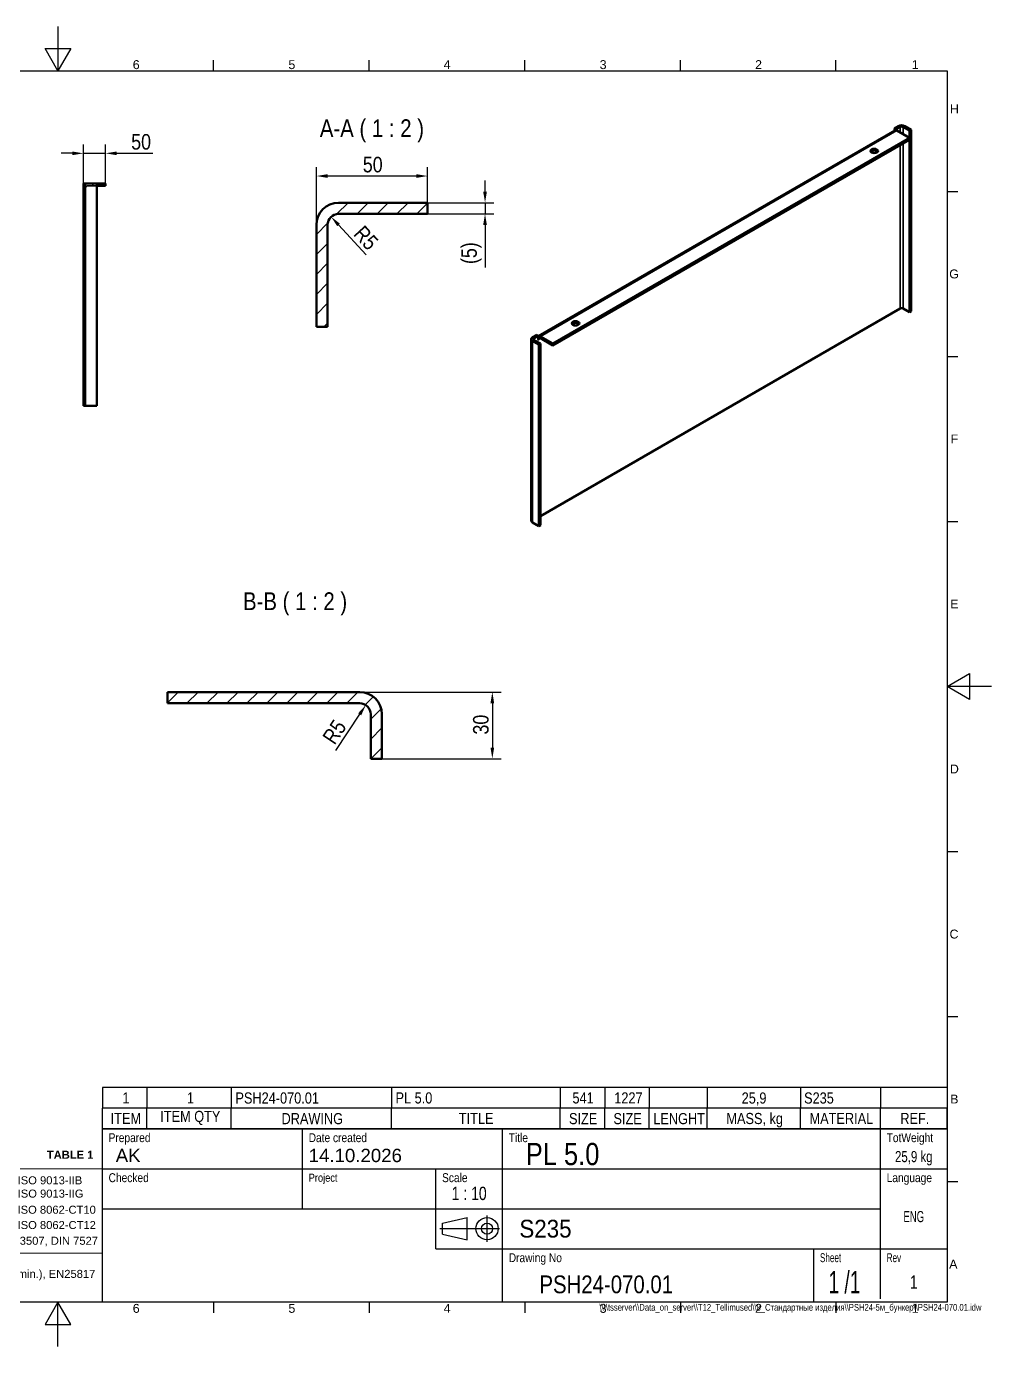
# Model space of a CAD drawing. Header units: millimetres. Extents: x 0 to 4200, y 0 to 2970.
# Drawn here: x 2029 to 4200, y 0 to 2970 of the extents above; entities that cross this region are included whole.
import ezdxf
from ezdxf.enums import TextEntityAlignment as Align

# ---------------------------------------------------------------- set-up
doc = ezdxf.new("R2010")
doc.units = ezdxf.units.MM
doc.header["$LTSCALE"] = 10
doc.linetypes.add('DASHED', pattern=[0.2068, 0.1655, -0.0413])
doc.layers.get('0').update_dxf_attribs({"lineweight": 25})
for name, color, linetype, lineweight in [('Center Mark (ISO)', 7, 'Continuous', 25), ('Dimension (ISO)', 7, 'Continuous', 25), ('EV_Symbol (ISO)', 7, 'Continuous', 18), ('Hatch (ISO)', 7, 'Continuous', 18), ('Hidden (ISO)', 7, 'DASHED', 35), ('Symbol (ISO)', 7, 'Continuous', 25), ('Visible (ISO)', 7, 'Continuous', 50), ('Visible Narrow (ISO)', 7, 'Continuous', 35)]:
    doc.layers.add(name, color=color, linetype=linetype, lineweight=lineweight)
doc.styles.add('CUSTOM', font='arial.ttf')
doc.styles.add('Label Text (ISO)', font='ARIALN.TTF')
doc.styles.add('Normal Text 2mm', font='arial.ttf')
doc.styles.add('Note Text (ISO)', font='ARIALN.TTF')
doc.styles.get("Standard").update_dxf_attribs({"font": 'arial.ttf'})
doc.styles.add('Text Style136', font='arial.ttf', dxfattribs={"width": 0.75})
doc.styles.add('Text Style175', font='ARIALN.TTF')
doc.styles.add('Text Style184', font='ARIALN.TTF')
doc.styles.add('Text Style185', font='ARIALN.TTF')
doc.styles.add('Text Style186', font='ARIALN.TTF')
doc.styles.add('Text Style188', font='ARIALN.TTF', dxfattribs={"width": 0.75})
doc.styles.add('Text Style190', font='ARIALN.TTF')
doc.styles.add('Text Style193', font='ARIALN.TTF', dxfattribs={"width": 0.75})
doc.styles.add('Text Style194', font='ARIALN.TTF', dxfattribs={"width": 0.79744})
doc.styles.add('Text Style201', font='ARIALN.TTF', dxfattribs={"width": 0.9})
doc.styles.add('ToleranssiTaulukko_1', font='arial.ttf')
doc.dimstyles.new('Default - Method 1b (ISO)', dxfattribs={"dimscale": 10, "dimtxt": 3.5, "dimasz": 2.5, "dimexe": 2, "dimexo": 0, "dimgap": 0.762, "dimtad": 1, "dimdec": 0, "dimtxsty": 'Note Text (ISO)', "dimcen": 0.09, "dimdle": 10, "dimclrd": 256, "dimclre": 256, "dimclrt": 7, "dimazin": 2, "dimtfac": 1, "dimtdec": 3, "dimtmove": 0, "dimatfit": 3, "dimfxl": 0, "dimtolj": 1, "dimlwd": -1, "dimlwe": -1, "dimarcsym": 0})
pattern_1 = [(45, (0, 0), (-22.45064, 22.45064), [])]

# ---------------------------------------------------------------- blocks, each defined once
blk = doc.blocks.new('Borders Default Border')
at = {"layer": 'Center Mark (ISO)'}
for p, q in [((245, 287), (245, 289.4)), ((280, 287), (280, 289.4)), ((315, 287), (315, 289.4)), ((350, 287), (350, 289.4)), ((385, 287), (385, 289.4)), ((410, 259.87), (412.4, 259.87)), ((410, 222.75), (412.4, 222.75)), ((410, 185.62), (412.4, 185.62)), ((410, 111.37), (412.4, 111.37)), ((410, 74.25), (412.4, 74.25)), ((410, 37.13), (412.4, 37.13)), ((245, 10), (245, 7.6)), ((280, 10), (280, 7.6)), ((315, 10), (315, 7.6)), ((350, 10), (350, 7.6)), ((385, 10), (385, 7.6))]:
    blk.add_line(p, q, dxfattribs=at)
at = {"layer": 'Center Mark (ISO)', "flags": 128}
for points in [[(210, 297), (210, 287), (207.11, 292), (212.89, 292), (210, 287)], [(10, 10), (10, 287), (410, 287), (410, 10), (10, 10)], [(420, 148.5), (410, 148.5), (415, 151.39), (415, 145.61), (410, 148.5)], [(210, 0), (210, 10), (207.11, 5), (212.89, 5), (210, 10)]]:
    blk.add_lwpolyline(points, dxfattribs=at)
at = {"layer": 'Center Mark (ISO)', "color": 7, "char_height": 2, "attachment_point": 7, "style": 'Normal Text 2mm'}
for s, insert in [('6', (226.83, 287.37)), ('5', (261.84, 287.37)), ('4', (296.76, 287.4)), ('3', (331.85, 287.37)), ('2', (366.81, 287.4)), ('1', (402.04, 287.4)), ('H', (410.63, 277.44)), ('G', (410.47, 240.28)), ('F', (410.79, 203.19)), ('E', (410.7, 166.06)), ('D', (410.62, 128.94)), ('C', (410.54, 91.78)), ('B', (410.68, 54.69)), ('A', (410.46, 17.56)), ('6', (226.83, 7.57)), ('5', (261.84, 7.57)), ('4', (296.76, 7.6)), ('3', (331.85, 7.57)), ('2', (366.81, 7.6)), ('1', (402.04, 7.6))]:
    blk.add_mtext(s, dxfattribs=dict(at, insert=insert))
blk = doc.blocks.new('Title Blocks Title_block')
for p, q in [((210.39, 84.56), (400.39, 84.56)), ((210.39, 45.56), (210.39, 84.56)), ((255.39, 66.56), (255.39, 84.56)), ((300.39, 57.56), (300.39, 84.56)), ((385.39, 57.56), (385.39, 84.56)), ((210.39, 75.56), (400.39, 75.56)), ((285.39, 57.56), (285.39, 75.56)), ((210.54, 66.56), (385.39, 66.56)), ((286.92, 63.35), (292.42, 64.6)), ((286.92, 63.35), (292.42, 64.6)), ((286.92, 60.85), (286.92, 63.35)), ((286.92, 60.85), (286.92, 63.35)), ((292.42, 59.6), (292.42, 64.6)), ((292.42, 59.6), (292.42, 64.6)), ((296.92, 59.13), (296.92, 65.03)), ((296.92, 59.13), (296.92, 65.03)), ((286.32, 62.1), (299.73, 62.1)), ((286.32, 62.1), (299.73, 62.1)), ((286.92, 60.85), (292.42, 59.6)), ((286.92, 60.85), (292.42, 59.6)), ((210.39, 59.02), (210.39, 59.02)), ((210.39, 59.02), (210.39, 59.02)), ((285.39, 57.56), (300.39, 57.56)), ((300.39, 45.56), (300.39, 57.56)), ((300.39, 57.56), (400.39, 57.56)), ((370.39, 45.56), (370.39, 57.56)), ((385.39, 46.28), (385.39, 57.56))]:
    blk.add_line(p, q)
for radius in [2.5, 2.5, 1.25, 1.25]:
    blk.add_circle((296.92, 62.1), radius)
for s, height, style, p in [('Prepared', 2, 'Text Style175', (211.79, 82.56)), ('Date created', 2, 'Text Style175', (256.79, 82.56)), ('Title', 2, 'Text Style175', (301.79, 82.56)), ('TotWeight', 2, 'Text Style175', (386.79, 82.56)), ('Checked', 2, 'Text Style175', (211.79, 73.56)), ('Project', 1.82, 'Text Style184', (256.79, 73.56)), ('Scale', 2, 'Text Style175', (286.79, 73.56)), ('Language', 2, 'Text Style175', (386.79, 73.56)), ('Drawing No', 2, 'Text Style175', (301.79, 55.56))]:
    blk.add_text(s, height=height, dxfattribs=dict(style=style)).set_placement(p, align=Align.MIDDLE_LEFT)
at = {"style": 'Text Style194', "width": 0.79744}
for s, p in [('Sheet', (371.79, 55.56)), ('Rev', (386.79, 55.56))]:
    blk.add_text(s, height=2, dxfattribs=at).set_placement(p, align=Align.MIDDLE_LEFT)
at = {"style": 'Text Style188', "width": 0.75}
blk.add_text('1 /1 ', height=5, dxfattribs=at).set_placement((377.89, 50.06), align=Align.MIDDLE_CENTER)
at = {"insert": (303.13, 62.06), "char_height": 3, "attachment_point": 4}
blk.add_mtext('\\fArial Narrow|b0|i0;\\W0.90;{\\H4.0000;}\\fArial|b0|i0;\\W0.90;{\\H3.0000; }\\fArial|b0|i0;\\W0.90;{\\H4.0000;S235}', dxfattribs=at)
for tag, height, style, p in [('TITLE', 5, 'Text Style185', (305.62, 78.88)), ('SUBJECT', 4, 'Text Style186', (306.48, 70.81)), ('DESCRIPTION', 4, 'Text Style186', (308.69, 49.56))]:
    blk.add_attdef(tag, text='', height=height, dxfattribs=dict(style=style)).set_placement(p, align=Align.MIDDLE_LEFT)
for tag, p in [('DESIGNER', (213.39, 78.56)), ('CREATION_DATE', (256.79, 78.56)), ('ENGINEER', (213.39, 69.56)), ('PROJECT', (256.79, 69.56))]:
    blk.add_attdef(tag, text='', height=3).set_placement(p, align=Align.MIDDLE_LEFT)
for tag, height, style, width, p in [('MASS\\P1;', 2.5, 'Text Style201', 0.9, (392.89, 78.31)), ('Initial_View_Scale', 3, 'Text Style136', 0.75, (292.89, 70.03)), ('Language', 2.5, 'Text Style193', 0.75, (392.89, 64.81)), ('REVISION_NUMBER', 3, 'Text Style136', 0.75, (392.89, 50.06))]:
    blk.add_attdef(tag, text='', height=height, dxfattribs=dict(style=style, width=width)).set_placement(p, align=Align.MIDDLE_CENTER)
at = {"style": 'Text Style190'}
blk.add_attdef('FILENAME_AND_PATH', text='', height=1.5, dxfattribs=at).set_placement((408.12, 44.39), align=Align.MIDDLE_RIGHT)
blk = doc.blocks.new('Toleranssi 1')
at = {"layer": 'EV_Symbol (ISO)', "color": 7}
for p, q in [((0, 30), (-210, 30)), ((-210, 30), (-210, 0)), ((-163, 30), (-163, 11)), ((-154, 30), (-154, 11)), ((-145, 30.18), (-145, 0)), ((-136, 30), (-136, 11)), ((-127, 30), (-127, 11)), ((-118, 30), (-118, 11)), ((-109, 30), (-109, 11)), ((-100, 30), (-100, 11)), ((-91, 30.18), (-91, 0)), ((-82, 30), (-82, 11)), ((-72.5, 30), (-72.5, 11)), ((-63, 30), (-63, 11)), ((-53.5, 30), (-53.5, 11)), ((-44, 30), (-44, 0)), ((0, 0), (0, 30)), ((-210, 24), (-44, 24)), ((-210, 20.75), (-44, 20.75)), ((-210, 17.5), (-44, 17.5)), ((-210, 14.25), (-44, 14.25)), ((-210, 11), (0, 11)), ((-210, 0), (0, 0))]:
    blk.add_line(p, q, dxfattribs=at)
at = {"layer": 'EV_Symbol (ISO)'}
for p, q in [((-175, 30), (-175, 24)), ((-21.24, 26.87), (-22.98, 25.41)), ((-161.99, 25.13), (-160.84, 24.68)), ((-152.99, 25.13), (-151.84, 24.68)), ((-143.99, 25.13), (-142.84, 24.68)), ((-134.99, 25.13), (-133.84, 24.68)), ((-125.99, 25.13), (-124.84, 24.68)), ((-116.99, 25.13), (-115.84, 24.68)), ((-107.99, 25.13), (-106.84, 24.68)), ((-98.99, 25.13), (-97.84, 24.68)), ((-89.99, 25.13), (-88.84, 24.68)), ((-81.34, 25.13), (-80.18, 24.67)), ((-71.84, 25.13), (-70.68, 24.67)), ((-62.34, 25.13), (-61.18, 24.67)), ((-22.98, 25.41), (-21.24, 23.96)), ((-164.66, 6.03), (-166.39, 4.58)), ((-166.39, 4.58), (-164.66, 3.13))]:
    blk.add_line(p, q, dxfattribs=at)
at = {"layer": 'EV_Symbol (ISO)', "attachment_point": 1}
for s, insert, char_height, width, style in [('\\fArial|b1|i0;{\\H1.8000;TABLE 1}', (-12.49, 34.06), 1.8, 15.1983, 'CUSTOM'), ('\\fArial|b1|i0;{\\H2.0000;GENERAL TOLERANCES}', (-209.01, 29.17), 2, 33.6951, 'CUSTOM'), ('\\fArial|b0|i0;Nominal', (-173.99, 29.01), 1.8, 10.6607, 'ToleranssiTaulukko_1'), ('\\fArial|b0|i0;>0.5', (-162.13, 29.01), 1.8, 6.975, 'ToleranssiTaulukko_1'), ('\\fArial|b0|i0;>3', (-153.27, 29.03), 1.8, 6.975, 'ToleranssiTaulukko_1'), ('\\fArial|b0|i0;>6', (-144.22, 29), 1.8, 6.975, 'ToleranssiTaulukko_1'), ('\\fArial|b0|i0;>30', (-135.17, 29), 1.8, 6.975, 'ToleranssiTaulukko_1'), ('\\fArial|b0|i0;>120', (-126.21, 29.03), 1.8, 6.975, 'ToleranssiTaulukko_1'), ('\\fArial|b0|i0;>400', (-117.2, 29.03), 1.8, 7.4778, 'ToleranssiTaulukko_1'), ('\\fArial|b0|i0;>1000', (-108.15, 29), 1.8, 7.4778, 'ToleranssiTaulukko_1'), ('\\fArial|b0|i0;>2000', (-99.23, 28.97), 1.8, 7.4778, 'ToleranssiTaulukko_1'), ('\\fArial|b0|i0;>4000', (-90.16, 29), 1.8, 7.4778, 'ToleranssiTaulukko_1'), ('\\fArial|b0|i0;>8000', (-81.48, 28.99), 1.8, 8.1262, 'ToleranssiTaulukko_1'), ('\\fArial|b0|i0;>12000', (-72.07, 28.99), 1.8, 8.4581, 'ToleranssiTaulukko_1'), ('\\fArial|b0|i0;>16000', (-62.51, 28.99), 1.8, 8.4581, 'ToleranssiTaulukko_1'), ('\\fArial|b0|i0;>20000', (-53.03, 28.99), 1.8, 8.4581, 'ToleranssiTaulukko_1'), ('\\fArial|b0|i0;ISO 9013-IIB', (-19.06, 28.31), 1.8, 15.0711, 'ToleranssiTaulukko_1'), ('\\fArial|b1|i0;{\\H1.8000;LINEAR DIMENSIONS}', (-209.01, 26.47), 1.8, 33.2988, 'CUSTOM'), ('\\fArial|b0|i0;measure', (-173.95, 26.72), 1.8, 10.6124, 'ToleranssiTaulukko_1'), ('\\fArial|b0|i0;<3', (-162.1, 26.55), 1.8, 6.9267, 'ToleranssiTaulukko_1'), ('\\fArial|b0|i0;<6', (-153.24, 26.57), 1.8, 6.9267, 'ToleranssiTaulukko_1'), ('\\fArial|b0|i0;<30', (-144.19, 26.54), 1.8, 6.9267, 'ToleranssiTaulukko_1'), ('\\fArial|b0|i0;<120', (-135.14, 26.54), 1.8, 6.9267, 'ToleranssiTaulukko_1'), ('\\fArial|b0|i0;<400', (-126.18, 26.57), 1.8, 6.9267, 'ToleranssiTaulukko_1'), ('\\fArial|b0|i0;<1000', (-117.16, 26.57), 1.8, 7.3577, 'ToleranssiTaulukko_1'), ('\\fArial|b0|i0;<2000', (-108.12, 26.54), 1.8, 7.3577, 'ToleranssiTaulukko_1'), ('\\fArial|b0|i0;<4000', (-99.2, 26.51), 1.8, 7.3577, 'ToleranssiTaulukko_1'), ('\\fArial|b0|i0;<8000', (-90.12, 26.54), 1.8, 7.3577, 'ToleranssiTaulukko_1'), ('\\fArial|b0|i0;<12000', (-81.45, 26.53), 1.8, 8.4581, 'ToleranssiTaulukko_1'), ('\\fArial|b0|i0;<16000', (-72.03, 26.53), 1.8, 8.4581, 'ToleranssiTaulukko_1'), ('\\fArial|b0|i0;<20000', (-62.48, 26.53), 1.8, 8.4581, 'ToleranssiTaulukko_1'), ('\\fArial|b0|i0;- Flame cutting', (-43.08, 26.62), 1.8, 22.3385, 'ToleranssiTaulukko_1'), ('\\fArial|b0|i0;ISO 9013-IIG', (-19.05, 25.32), 1.8, 15.0711, 'ToleranssiTaulukko_1'), ('\\fArial|b0|i0;- Welding', (-208, 23.3), 1.8, 22.3385, 'ToleranssiTaulukko_1'), ('\\fArial|b0|i0;ISO13920-B', (-179.11, 23.26), 1.8, 15.0711, 'ToleranssiTaulukko_1'), ('\\fAIGDT|b0|i0;{\\H1.8000;`}\\fArial|b0|i0;{\\H1.8000;1}', (-161.98, 23.31), 1.8, 7.0125, 'ToleranssiTaulukko_1'), ('\\fAIGDT|b0|i0;{\\H1.8000;`}\\fArial|b0|i0;{\\H1.8000;1}', (-153.05, 23.31), 1.8, 7.0125, 'ToleranssiTaulukko_1'), ('\\fAIGDT|b0|i0;{\\H1.8000;`}\\fArial|b0|i0;{\\H1.8000;1}', (-144, 23.27), 1.8, 7.0125, 'ToleranssiTaulukko_1'), ('\\fAIGDT|b0|i0;{\\H1.8000;`}\\fArial|b0|i0;{\\H1.8000;2}', (-134.95, 23.27), 1.8, 7.0125, 'ToleranssiTaulukko_1'), ('\\fAIGDT|b0|i0;{\\H1.8000;`}\\fArial|b0|i0;{\\H1.8000;2}', (-125.99, 23.31), 1.8, 7.0125, 'ToleranssiTaulukko_1'), ('\\fAIGDT|b0|i0;{\\H1.8000;`}\\fArial|b0|i0;{\\H1.8000;3}', (-116.97, 23.34), 1.8, 7.0125, 'ToleranssiTaulukko_1'), ('\\fAIGDT|b0|i0;{\\H1.8000;`}\\fArial|b0|i0;{\\H1.8000;4}', (-107.93, 23.3), 1.8, 7.0125, 'ToleranssiTaulukko_1'), ('\\fAIGDT|b0|i0;{\\H1.8000;`}\\fArial|b0|i0;{\\H1.8000;6}', (-99.01, 23.27), 1.8, 7.0125, 'ToleranssiTaulukko_1'), ('\\fAIGDT|b0|i0;{\\H1.8000;`}\\fArial|b0|i0;{\\H1.8000;8}', (-89.93, 23.3), 1.8, 7.0125, 'ToleranssiTaulukko_1'), ('\\fAIGDT|b0|i0;{\\H1.8000;`}\\fArial|b0|i0;{\\H1.8000;10}', (-80.92, 23.3), 1.8, 7.0125, 'ToleranssiTaulukko_1'), ('\\fAIGDT|b0|i0;{\\H1.8000;`}\\fArial|b0|i0;{\\H1.8000;12}', (-71.5, 23.3), 1.8, 7.0125, 'ToleranssiTaulukko_1'), ('\\fAIGDT|b0|i0;{\\H1.8000;`}\\fArial|b0|i0;{\\H1.8000;14}', (-61.95, 23.3), 1.8, 7.0125, 'ToleranssiTaulukko_1'), ('\\fAIGDT|b0|i0;{\\H1.8000;`}\\fArial|b0|i0;{\\H1.8000;16}', (-52.47, 23.3), 1.8, 7.0125, 'ToleranssiTaulukko_1'), ('\\fArial|b0|i0;- Casting, machine.', (-42.99, 21.65), 1.8, 22.3385, 'ToleranssiTaulukko_1'), ('\\fArial|b0|i0;ISO 8062-CT10', (-19.08, 21.69), 1.8, 18.2357, 'ToleranssiTaulukko_1'), ('\\fArial|b0|i0;- Machining', (-208.01, 20.03), 1.8, 22.3385, 'ToleranssiTaulukko_1'), ('\\fArial|b0|i0;ISO 2768-m', (-179.07, 20.08), 1.8, 15.0711, 'ToleranssiTaulukko_1'), ('\\fAIGDT|b0|i0;{\\H1.8000;`}\\fArial|b0|i0;{\\H1.8000;0.1}', (-162.01, 20.09), 1.8, 7.0125, 'ToleranssiTaulukko_1'), ('\\fAIGDT|b0|i0;{\\H1.8000;`}\\fArial|b0|i0;{\\H1.8000;0.1}', (-153.07, 20.09), 1.8, 7.0125, 'ToleranssiTaulukko_1'), ('\\fAIGDT|b0|i0;{\\H1.8000;`}\\fArial|b0|i0;{\\H1.8000;0.2}', (-144.02, 20.06), 1.8, 7.0125, 'ToleranssiTaulukko_1'), ('\\fAIGDT|b0|i0;{\\H1.8000;`}\\fArial|b0|i0;{\\H1.8000;0.3}', (-134.97, 20.06), 1.8, 7.0125, 'ToleranssiTaulukko_1'), ('\\fAIGDT|b0|i0;{\\H1.8000;`}\\fArial|b0|i0;{\\H1.8000;0.5}', (-126.01, 20.09), 1.8, 7.0125, 'ToleranssiTaulukko_1'), ('\\fAIGDT|b0|i0;{\\H1.8000;`}\\fArial|b0|i0;{\\H1.8000;0.8}', (-117, 20.09), 1.8, 7.0125, 'ToleranssiTaulukko_1'), ('\\fAIGDT|b0|i0;{\\H1.8000;`}\\fArial|b0|i0;{\\H1.8000;1.2}', (-107.95, 20.06), 1.8, 7.0125, 'ToleranssiTaulukko_1'), ('\\fAIGDT|b0|i0;{\\H1.8000;`}\\fArial|b0|i0;{\\H1.8000;2}', (-99.03, 20.03), 1.8, 7.0125, 'ToleranssiTaulukko_1'), ('\\fAIGDT|b0|i0;{\\H1.8000;`}\\fArial|b0|i0;{\\H1.8000;3}', (-89.96, 20.06), 1.8, 7.0125, 'ToleranssiTaulukko_1'), ('\\fAIGDT|b0|i0;{\\H1.8000;`}\\fArial|b0|i0;{\\H1.8000;4}', (-80.94, 20.06), 1.8, 7.0125, 'ToleranssiTaulukko_1'), ('\\fAIGDT|b0|i0;{\\H1.8000;`}\\fArial|b0|i0;{\\H1.8000;5}', (-71.53, 20.08), 1.8, 7.0125, 'ToleranssiTaulukko_1'), ('\\fAIGDT|b0|i0;{\\H1.8000;`}\\fArial|b0|i0;{\\H1.8000;6}', (-61.98, 20.06), 1.8, 7.0125, 'ToleranssiTaulukko_1'), ('\\fArial|b0|i0;- Casting, handm.', (-43.05, 18.15), 1.8, 22.3385, 'ToleranssiTaulukko_1'), ('\\fArial|b0|i0;ISO 8062-CT12', (-19.07, 18.25), 1.8, 18.6313, 'ToleranssiTaulukko_1'), ('\\fArial|b0|i0;- Chamfers and radius', (-208.02, 16.87), 1.8, 27.5073, 'ToleranssiTaulukko_1'), ('\\fArial|b0|i0;ISO 2768-m', (-178.98, 16.86), 1.8, 15.0761, 'ToleranssiTaulukko_1'), ('\\fAIGDT|b0|i0;{\\H1.8000;`}\\fArial|b0|i0;{\\H1.8000;0.2}', (-161.98, 16.84), 1.8, 6.9551, 'ToleranssiTaulukko_1'), ('\\fAIGDT|b0|i0;{\\H1.8000;`}\\fArial|b0|i0;{\\H1.8000;0.5}', (-153.05, 16.84), 1.8, 6.9551, 'ToleranssiTaulukko_1'), ('\\fAIGDT|b0|i0;{\\H1.8000;`}\\fArial|b0|i0;{\\H1.8000;1.0}', (-144, 16.81), 1.8, 6.9551, 'ToleranssiTaulukko_1'), ('\\fArial|b0|i0;- Cutting, bending', (-208.01, 13.63), 1.8, 22.3385, 'ToleranssiTaulukko_1'), ('\\fArial|b0|i0;ISO 2768-c', (-179.02, 13.61), 1.8, 14.9754, 'ToleranssiTaulukko_1'), ('\\fAIGDT|b0|i0;{\\H1.8000;`}\\fArial|b0|i0;{\\H1.8000;0.2}', (-162.02, 13.59), 1.8, 7.0418, 'ToleranssiTaulukko_1'), ('\\fAIGDT|b0|i0;{\\H1.8000;`}\\fArial|b0|i0;{\\H1.8000;0.3}', (-153.09, 13.59), 1.8, 7.0418, 'ToleranssiTaulukko_1'), ('\\fAIGDT|b0|i0;{\\H1.8000;`}\\fArial|b0|i0;{\\H1.8000;0.5}', (-144.04, 13.56), 1.8, 7.0418, 'ToleranssiTaulukko_1'), ('\\fAIGDT|b0|i0;{\\H1.8000;`}\\fArial|b0|i0;{\\H1.8000;0.8}', (-134.99, 13.56), 1.8, 7.0418, 'ToleranssiTaulukko_1'), ('\\fAIGDT|b0|i0;{\\H1.8000;`}\\fArial|b0|i0;{\\H1.8000;1.2}', (-126.03, 13.59), 1.8, 7.0418, 'ToleranssiTaulukko_1'), ('\\fAIGDT|b0|i0;{\\H1.8000;`}\\fArial|b0|i0;{\\H1.8000;2}', (-117.01, 13.59), 1.8, 7.0418, 'ToleranssiTaulukko_1'), ('\\fAIGDT|b0|i0;{\\H1.8000;`}\\fArial|b0|i0;{\\H1.8000;3}', (-107.96, 13.56), 1.8, 7.0418, 'ToleranssiTaulukko_1'), ('\\fAIGDT|b0|i0;{\\H1.8000;`}\\fArial|b0|i0;{\\H1.8000;4}', (-99.05, 13.52), 1.8, 7.0418, 'ToleranssiTaulukko_1'), ('\\fAIGDT|b0|i0;{\\H1.8000;`}\\fArial|b0|i0;{\\H1.8000;5}', (-89.97, 13.58), 1.8, 7.0418, 'ToleranssiTaulukko_1'), ('\\fAIGDT|b0|i0;{\\H1.8000;`}\\fArial|b0|i0;{\\H1.8000;6}', (-80.96, 13.56), 1.8, 7.0418, 'ToleranssiTaulukko_1'), ('\\fAIGDT|b0|i0;{\\H1.8000;`}\\fArial|b0|i0;{\\H1.8000;7}', (-71.54, 13.58), 1.8, 7.0418, 'ToleranssiTaulukko_1'), ('\\fAIGDT|b0|i0;{\\H1.8000;`}\\fArial|b0|i0;{\\H1.8000;8}', (-61.99, 13.56), 1.8, 7.0418, 'ToleranssiTaulukko_1'), ('\\fArial|b0|i0;- Forgings', (-43.01, 14.69), 1.8, 22.3385, 'ToleranssiTaulukko_1'), ('\\fArial|b0|i0;SFS 3507, DIN 7527', (-24.18, 14.71), 1.8, 23.5649, 'ToleranssiTaulukko_1'), ('\\fArial|b1|i0;{\\H1.8000;ANGULAR DIMENSIONS}', (-209.01, 9.88), 1.8, 33.2988, 'CUSTOM'), ('\\fArial|b1|i0;{\\H1.8000;SYMBOLS}', (-143.99, 9.91), 1.8, 15.1983, 'CUSTOM'), ('\\fArial|b1|i0;{\\H1.8000;GEOM.TOL.}', (-89.98, 9.87), 1.8, 15.1983, 'CUSTOM'), ('\\fArial|b1|i0;{\\H1.8000;MISCELLANEOUS}', (-42.96, 9.79), 1.8, 21.8003, 'CUSTOM'), ('\\fArial|b0|i0;- Welding', (-208, 6.89), 1.8, 22.3385, 'ToleranssiTaulukko_1'), ('\\fArial|b0|i0;ISO13920-B', (-194.11, 6.82), 1.8, 15.0711, 'ToleranssiTaulukko_1'), ('\\fArial|b0|i0;ISO 2768-c   s<4', (-164.21, 6.99), 1.8, 19.9244, 'ToleranssiTaulukko_1'), ('\\fArial|b0|i0;- Surface roughness', (-131.02, 8.68), 1.8, 22.6399, 'ToleranssiTaulukko_1'), ('\\fArial|b0|i0;ISO 1302-Ra', (-106.96, 8.55), 1.8, 15.0711, 'ToleranssiTaulukko_1'), ('\\fArial|b0|i0;- Symbols', (-76.09, 8.62), 1.8, 22.3385, 'ToleranssiTaulukko_1'), ('\\fArial|b0|i0;ISO 1101', (-60.75, 8.56), 1.8, 15.0711, 'ToleranssiTaulukko_1'), ('\\fArial|b0|i0;- Weldinglass C (min.), EN25817', (-38.19, 7.26), 1.8, 37.119, 'ToleranssiTaulukko_1'), ('\\fArial|b0|i0;- Machining', (-208.01, 3.62), 1.8, 22.3385, 'ToleranssiTaulukko_1'), ('\\fArial|b0|i0;ISO 2768-m', (-194.13, 3.58), 1.8, 15.0711, 'ToleranssiTaulukko_1'), ('\\fArial|b0|i0;- Bending', (-177.74, 5.72), 1.8, 11.3401, 'ToleranssiTaulukko_1'), ('\\fArial|b0|i0;ISO 2768-v   s>4', (-164.25, 4.23), 1.8, 20.3624, 'ToleranssiTaulukko_1'), ('\\fArial|b0|i0;- Welding symbols', (-131.02, 5.63), 1.8, 22.3385, 'ToleranssiTaulukko_1'), ('\\fArial|b0|i0;ISO 2553', (-106.94, 5.56), 1.8, 15.0711, 'ToleranssiTaulukko_1'), ('\\fArial|b0|i0;- Welding', (-76.12, 5.63), 1.8, 22.3385, 'ToleranssiTaulukko_1'), ('\\fArial|b0|i0;ISO 13920-G', (-60.74, 5.57), 1.8, 15.0711, 'ToleranssiTaulukko_1'), ('\\fArial|b0|i0;- Tolerancing', (-130.98, 2.63), 1.8, 22.3385, 'ToleranssiTaulukko_1'), ('\\fArial|b0|i0;ISO 8015', (-106.91, 2.56), 1.8, 15.0711, 'ToleranssiTaulukko_1'), ('\\fArial|b0|i0;- Machining', (-76.09, 2.62), 1.8, 22.3385, 'ToleranssiTaulukko_1'), ('\\fArial|b0|i0;ISO 2768-K', (-60.7, 2.57), 1.8, 15.0711, 'ToleranssiTaulukko_1')]:
    blk.add_mtext(s, dxfattribs=dict(at, insert=insert, char_height=char_height, width=width, style=style))
at = {"layer": 'EV_Symbol (ISO)', "char_height": 1.8, "attachment_point": 1, "style": 'ToleranssiTaulukko_1'}
for insert in [(-50.31, 19.74), (-50.32, 13.55)]:
    blk.add_mtext('\\fAIGDT|b0|i0;{\\H1.8000;-}', dxfattribs=dict(at, insert=insert))
blk = doc.blocks.new('Parts List')
at = {"layer": 'Symbol (ISO)'}
for p, q in [((410, 58.27), (220, 58.27)), ((220, 58.27), (220, 53.64)), ((230, 58.27), (230, 53.64)), ((249, 58.27), (249, 53.64)), ((285, 58.27), (285, 53.64)), ((323, 58.27), (323, 53.64)), ((333, 58.27), (333, 53.64)), ((343, 58.27), (343, 53.64)), ((356, 58.27), (356, 53.64)), ((377, 58.27), (377, 53.64)), ((395, 58.27), (395, 53.64)), ((410, 58.27), (410, 53.64)), ((410, 53.64), (220, 53.64)), ((220, 49), (220, 53.64)), ((230, 49), (230, 53.64)), ((249, 49), (249, 53.64)), ((285, 49), (285, 53.64)), ((323, 49), (323, 53.64)), ((333, 49), (333, 53.64)), ((343, 49), (343, 53.64)), ((356, 49), (356, 53.64)), ((377, 49), (377, 53.64)), ((395, 49), (395, 53.64)), ((410, 49), (410, 53.64)), ((410, 49), (220, 49))]:
    blk.add_line(p, q, dxfattribs=at)
at = {"layer": 'Symbol (ISO)', "char_height": 2.5, "attachment_point": 7, "style": 'Label Text (ISO)'}
for s, insert in [('1', (224.52, 54.7)), ('1', (239.02, 54.7)), ('PSH24-070.01', (249.93, 54.64)), ('PL 5.0', (285.93, 54.66)), ('541', (325.73, 54.66)), ('1227', (335.13, 54.7)), ('25,9', (363.79, 54.21)), ('S235', (377.83, 54.64)), ('ITEM', (221.86, 50.07)), ('ITEM QTY', (233.02, 49.85)), ('DRAWING', (260.3, 50)), ('TITLE', (300.18, 50.07)), ('SIZE', (324.95, 50)), ('SIZE', (334.95, 50)), ('LENGHT', (343.91, 50)), ('MASS, kg', (360.35, 49.31)), ('MATERIAL', (379.06, 50.07)), ('REF.', (399.47, 50.07))]:
    blk.add_mtext(s, dxfattribs=dict(at, insert=insert))
blk = doc.blocks.new('*D41')
at = {"layer": 'Defpoints', "color": 0, "transparency": 16777216}
for p in [(2207.2, 2684.5), (2157.2, 2616.4), (2207.2, 2616.4)]:
    blk.add_point(p, dxfattribs=at)
at = {"layer": 'Dimension (ISO)', "transparency": 16777216}
for p, q in [((2157.2, 2616.4), (2157.2, 2704.5)), ((2207.2, 2616.4), (2207.2, 2704.5)), ((2132.2, 2684.5), (2107.2, 2684.5)), ((2157.2, 2684.5), (2207.2, 2684.5)), ((2232.2, 2684.5), (2313.4, 2684.5))]:
    blk.add_line(p, q, dxfattribs=at)
for points in [[(2132.2, 2688.6), (2132.2, 2680.3), (2157.2, 2684.5)], [(2232.2, 2688.6), (2232.2, 2680.3), (2207.2, 2684.5)]]:
    blk.add_solid(points, dxfattribs=at)
at = {"layer": 'Dimension (ISO)', "color": 7, "transparency": 16777216, "insert": (2264.8, 2727.8), "char_height": 35, "attachment_point": 1, "style": 'Note Text (ISO)'}
blk.add_mtext('\\A1;50', dxfattribs=at)
blk = doc.blocks.new('*D43')
at = {"layer": 'Defpoints', "color": 0, "transparency": 16777216}
for p in [(2681.4, 2633.4), (2931.4, 2573.3), (2681.4, 2523.3)]:
    blk.add_point(p, dxfattribs=at)
at = {"layer": 'Dimension (ISO)', "transparency": 16777216}
for p, q in [((2681.4, 2523.3), (2681.4, 2653.4)), ((2931.4, 2573.3), (2931.4, 2653.4)), ((2906.4, 2633.4), (2706.4, 2633.4))]:
    blk.add_line(p, q, dxfattribs=at)
for points in [[(2706.4, 2637.5), (2706.4, 2629.2), (2681.4, 2633.4)], [(2906.4, 2637.5), (2906.4, 2629.2), (2931.4, 2633.4)]]:
    blk.add_solid(points, dxfattribs=at)
at = {"layer": 'Dimension (ISO)', "color": 7, "transparency": 16777216, "insert": (2785.8, 2676.7), "char_height": 35, "attachment_point": 1, "style": 'Note Text (ISO)'}
blk.add_mtext('\\A1;50', dxfattribs=at)
blk = doc.blocks.new('*D44')
at = {"layer": 'Defpoints', "color": 0, "transparency": 16777216}
for p in [(2714.4, 2541.7), (2731.4, 2523.3)]:
    blk.add_point(p, dxfattribs=at)
at = {"layer": 'Dimension (ISO)', "transparency": 16777216}
blk.add_line((2793.5, 2456.1), (2731.4, 2523.3), dxfattribs=at)
blk.add_solid([(2734.4, 2526.2), (2728.3, 2520.5), (2714.4, 2541.7)], dxfattribs=at)
at = {"layer": 'Dimension (ISO)', "color": 7, "transparency": 16777216, "insert": (2788.6, 2525.1), "char_height": 35, "attachment_point": 1, "rotation": 312.7492, "style": 'Note Text (ISO)'}
blk.add_mtext('\\A1;R5', dxfattribs=at)
blk = doc.blocks.new('*D45')
at = {"layer": 'Defpoints', "color": 0, "transparency": 16777216}
for p in [(2931.4, 2573.3), (2931.4, 2548.3), (3060.7, 2548.3)]:
    blk.add_point(p, dxfattribs=at)
at = {"layer": 'Dimension (ISO)', "transparency": 16777216}
for p, q in [((3060.7, 2598.3), (3060.7, 2623.3)), ((2931.4, 2573.3), (3080.7, 2573.3)), ((3060.7, 2573.3), (3060.7, 2548.3)), ((2931.4, 2548.3), (3080.7, 2548.3)), ((3060.7, 2523.3), (3060.7, 2427.8))]:
    blk.add_line(p, q, dxfattribs=at)
for points in [[(3056.5, 2598.3), (3064.8, 2598.3), (3060.7, 2573.3)], [(3056.5, 2523.3), (3064.8, 2523.3), (3060.7, 2548.3)]]:
    blk.add_solid(points, dxfattribs=at)
at = {"layer": 'Dimension (ISO)', "color": 7, "transparency": 16777216, "insert": (3007.2, 2435.4), "char_height": 35, "attachment_point": 1, "rotation": 90, "style": 'Note Text (ISO)'}
blk.add_mtext('\\A1;(5)', dxfattribs=at)
blk = doc.blocks.new('*D56')
at = {"layer": 'Defpoints', "color": 0, "transparency": 16777216}
for p in [(2778.7, 1472.4), (2828.7, 1322.4), (3077.1, 1322.4)]:
    blk.add_point(p, dxfattribs=at)
at = {"layer": 'Dimension (ISO)', "transparency": 16777216}
for p, q in [((2778.7, 1472.4), (3097.1, 1472.4)), ((3077.1, 1447.4), (3077.1, 1347.4)), ((2828.7, 1322.4), (3097.1, 1322.4))]:
    blk.add_line(p, q, dxfattribs=at)
for points in [[(3072.9, 1447.4), (3081.2, 1447.4), (3077.1, 1472.4)], [(3072.9, 1347.4), (3081.2, 1347.4), (3077.1, 1322.4)]]:
    blk.add_solid(points, dxfattribs=at)
at = {"layer": 'Dimension (ISO)', "color": 7, "transparency": 16777216, "insert": (3033.7, 1376.9), "char_height": 35, "attachment_point": 1, "rotation": 90, "style": 'Note Text (ISO)'}
blk.add_mtext('\\A1;30', dxfattribs=at)
blk = doc.blocks.new('*D59')
at = {"layer": 'Defpoints', "color": 0, "transparency": 16777216}
for p in [(2792.5, 1443.3), (2778.7, 1422.4)]:
    blk.add_point(p, dxfattribs=at)
at = {"layer": 'Dimension (ISO)', "transparency": 16777216}
blk.add_line((2725, 1341), (2778.7, 1422.4), dxfattribs=at)
blk.add_solid([(2775.2, 1424.7), (2782.2, 1420.1), (2792.5, 1443.3)], dxfattribs=at)
at = {"layer": 'Dimension (ISO)', "color": 7, "transparency": 16777216, "insert": (2693.1, 1371.2), "char_height": 35, "attachment_point": 1, "rotation": 56.5612, "style": 'Note Text (ISO)'}
blk.add_mtext('\\A1;R5', dxfattribs=at)

msp = doc.modelspace()

# ---------------------------------------------------------------- hatches: boundary and pattern name
at = {"layer": 'Hatch (ISO)'}
h = msp.add_hatch(dxfattribs=at)
h.set_pattern_fill('ANSI31', color=256, scale=254, style=0)
h.set_pattern_definition(pattern_1)
edge = h.paths.add_edge_path()
edge.add_line((2706.4, 2294.3), (2681.4, 2294.3))
edge.add_line((2681.4, 2294.3), (2681.4, 2523.3))
edge.add_ellipse((2731.4, 2523.3), major_axis=(-50, 0), ratio=1, start_angle=270, end_angle=360, ccw=False)
edge.add_line((2731.4, 2573.3), (2931.4, 2573.3))
edge.add_line((2931.4, 2573.3), (2931.4, 2548.3))
edge.add_line((2931.4, 2548.3), (2731.4, 2548.3))
edge.add_ellipse((2731.4, 2523.3), major_axis=(0, 25), ratio=1, start_angle=0, end_angle=90)
edge.add_line((2706.4, 2523.3), (2706.4, 2294.3))
h = msp.add_hatch(dxfattribs=at)
h.set_pattern_fill('ANSI31', color=256, scale=254, style=0)
h.set_pattern_definition(pattern_1)
edge = h.paths.add_edge_path()
edge.add_line((2346.4, 1447.4), (2346.4, 1472.4))
edge.add_line((2346.4, 1472.4), (2778.7, 1472.4))
edge.add_ellipse((2778.7, 1422.4), major_axis=(0, 50), ratio=1, start_angle=270, end_angle=360, ccw=False)
edge.add_line((2828.7, 1422.4), (2828.7, 1322.4))
edge.add_line((2828.7, 1322.4), (2803.7, 1322.4))
edge.add_line((2803.7, 1322.4), (2803.7, 1422.4))
edge.add_ellipse((2778.7, 1422.4), major_axis=(25, 0), ratio=1, start_angle=0, end_angle=90)
edge.add_line((2778.7, 1447.4), (2346.4, 1447.4))

# ---------------------------------------------------------------- linework, layer by layer
at = {"layer": 'Hidden (ISO)'}
for p, q in [((2162.2, 2616.4), (2162.2, 2116.4)), ((2178.7, 2611.4), (2178.7, 2616.4)), ((2195.7, 2611.4), (2195.7, 2616.4)), ((2162.2, 2605.4), (2157.2, 2605.4)), ((2187.2, 2611.4), (2167.2, 2611.4))]:
    msp.add_line(p, q, dxfattribs=at)
for radius in [10, 5]:
    msp.add_arc((2167.2, 2606.4), radius, 90, 180, dxfattribs=at)
at = {"layer": 'Visible (ISO)'}
for p, q in [((3180.3, 2273.1), (3982.1, 2736)), ((3990.6, 2745.8), (3981.4, 2740.4)), ((3981.4, 2735.7), (3981.4, 2740.4)), ((3981.4, 2740.4), (3985, 2738.4)), ((3985, 2738.4), (3994.2, 2743.7)), ((3985, 2738.4), (3985, 2736.4)), ((3987.1, 2735.6), (4015.4, 2719.2)), ((4001.2, 2743.7), (4015.4, 2735.6)), ((4018.9, 2737.6), (4004.8, 2745.8)), ((4015.4, 2735.6), (4018.9, 2737.6)), ((4015.4, 2719.2), (4015.4, 2735.6)), ((4018.9, 2329.3), (4018.9, 2737.6)), ((4015.4, 2719.2), (3213.5, 2256.3)), ((4015.4, 2715.1), (3213.5, 2252.2)), ((4015.4, 2715.1), (4015.4, 2719.2)), ((4015.4, 2327.3), (4015.4, 2715.1)), ((2157.2, 2116.4), (2157.2, 2616.4)), ((2167.2, 2616.4), (2157.2, 2616.4)), ((2167.2, 2616.4), (2187.2, 2616.4)), ((2207.2, 2616.4), (2187.2, 2616.4)), ((2187.2, 2616.4), (2187.2, 2116.4)), ((2207.2, 2611.4), (2207.2, 2616.4)), ((2207.2, 2611.4), (2187.2, 2611.4)), ((2931.4, 2573.3), (2731.4, 2573.3)), ((2931.4, 2548.3), (2931.4, 2573.3)), ((2731.4, 2548.3), (2931.4, 2548.3)), ((2681.4, 2523.3), (2681.4, 2294.3)), ((2706.4, 2294.3), (2706.4, 2523.3)), ((3994.2, 2335.5), (3185.2, 1868.4)), ((4001.2, 2335.5), (4015.4, 2327.3)), ((4015.4, 2327.3), (4018.9, 2329.3)), ((2706.4, 2294.3), (2681.4, 2294.3)), ((3164.6, 1858.2), (3164.6, 2266.5)), ((3176.8, 2275.9), (3167.6, 2270.6)), ((3167.6, 2262.4), (3181.7, 2254.2)), ((3171.1, 2268.5), (3180.3, 2273.8)), ((3171.1, 2264.4), (3185.2, 2256.3)), ((3180.3, 2273.8), (3176.8, 2275.9)), ((3180.3, 2265.7), (3180.3, 2273.8)), ((3213.5, 2256.3), (3185.2, 2272.6)), ((3213.5, 2252.2), (3185.2, 2268.5)), ((3185.2, 2256.3), (3181.7, 2254.2)), ((3181.7, 2254.2), (3181.7, 1846)), ((3185.2, 2256.3), (3185.2, 1848)), ((3213.5, 2252.2), (3213.5, 2256.3)), ((2157.2, 2116.4), (2167.2, 2116.4)), ((2187.2, 2116.4), (2167.2, 2116.4)), ((3181.7, 1846), (3167.6, 1854.1)), ((3185.2, 1848), (3181.7, 1846)), ((2346.4, 1447.4), (2346.4, 1472.4)), ((2778.7, 1472.4), (2346.4, 1472.4)), ((2346.4, 1447.4), (2778.7, 1447.4)), ((2803.7, 1422.4), (2803.7, 1322.4)), ((2828.7, 1322.4), (2828.7, 1422.4)), ((2803.7, 1322.4), (2828.7, 1322.4))]:
    msp.add_line(p, q, dxfattribs=at)
for centre, radius, start, end in [((2731.4, 2523.3), 50, 90, 180), ((2731.4, 2523.3), 25, 90, 180), ((2778.7, 1422.4), 50, 0, 90), ((2778.7, 1422.4), 25, 0, 90)]:
    msp.add_arc(centre, radius, start, end, dxfattribs=at)
for centre, major_axis, start_param, end_param in [((3987.1, 2727.4), (-5, 8.66), 5.497787, 6.283185), ((3997.7, 2741.7), (-10, 0), 3.926991, 5.497787), ((3997.7, 2741.7), (5, 0), 0.785398, 2.356194), ((3936.2, 2685.7), (-8.5, 0), 3.570575, 5.854203), ((3997.7, 2333.4), (5, 0), 0.785398, 2.356194), ((3264.4, 2297.9), (-8.5, 0), 3.570575, 5.854203), ((3174.6, 2266.5), (-10, 0), 5.497787, 7.068583), ((3174.6, 2266.5), (-5, 0), 5.497787, 7.068583), ((3185.2, 2264.4), (-5, 8.66), 5.497787, 6.273185), ((3181, 2266.1), (-0.5, -0.866), 5.497787, 8.63938), ((3185.2, 2264.4), (-2.5, 4.33), 5.497787, 7.068583), ((3174.6, 1858.2), (-10, 0), 0, 0.785398)]:
    msp.add_ellipse(centre, major_axis=major_axis, ratio=0.57735, start_param=start_param, end_param=end_param, dxfattribs=at)
for centre in [(3936.2, 2689.8), (3264.4, 2302)]:
    msp.add_ellipse(centre, major_axis=(8.5, 0), ratio=0.57735, dxfattribs=at)
at = {"layer": 'Visible Narrow (ISO)'}
for p, q in [((3987.1, 2735.6), (3185.2, 2272.6)), ((3994.2, 2743.7), (3990.6, 2745.8)), ((3994.2, 2731.5), (3994.2, 2743.7)), ((4004.8, 2745.8), (4001.2, 2743.7)), ((4001.2, 2743.7), (4001.2, 2727.4)), ((3994.2, 2335.5), (3994.2, 2702.9)), ((4001.2, 2707), (4001.2, 2335.5)), ((3167.6, 2270.6), (3171.1, 2268.5)), ((3171.1, 2264.4), (3167.6, 2262.4)), ((3167.6, 2262.4), (3167.6, 1854.1)), ((3171.1, 2268.5), (3171.1, 2264.4)), ((3181.7, 2266.5), (3180.3, 2267.3)), ((3185.2, 2268.5), (3181.7, 2266.5)), ((3185.2, 2272.6), (3185.2, 2268.5))]:
    msp.add_line(p, q, dxfattribs=at)

# ---------------------------------------------------------------- block references
at = {"xscale": 10, "yscale": 10, "zscale": 10}
for name, p in [('Borders Default Border', (0, 0)), ('Toleranssi 1', (2200, 100))]:
    msp.add_blockref(name, p, dxfattribs=at)
msp.add_blockref('Title Blocks Title_block', (96.1, -355.6), dxfattribs=at).add_auto_attribs({'CREATION_DATE': '14.10.2026', 'Initial_View_Scale': '1 : 10', 'DESIGNER': 'AK', 'DESCRIPTION': 'PSH24-070.01', 'TITLE': 'PL 5.0', 'REVISION_NUMBER': '1', 'MASS\\P1;': '25,9 kg', 'Language': 'ENG', 'FILENAME_AND_PATH': '\\\\\\\\tsserver\\\\Data_on_server\\\\T12_Tellimused\\\\8_Стандартные изделия\\\\PSH24-5м_бункер\\\\PSH24-070.01.idw'})
at = {"layer": 'Symbol (ISO)', "xscale": 10, "yscale": 10, "zscale": 10}
msp.add_blockref('Parts List', (0, 0), dxfattribs=at)

# ---------------------------------------------------------------- texts
at = {"layer": 'Symbol (ISO)', "char_height": 40, "attachment_point": 7, "style": 'Text Style186'}
for s, insert in [('A-A ( 1 : 2 )', (2689.1, 2709)), ('B-B ( 1 : 2 )', (2516.3, 1644.8))]:
    msp.add_mtext(s, dxfattribs=dict(at, insert=insert))

# ---------------------------------------------------------------- dimensions: what is measured, and where the dimension line sits
at = {"layer": 'Dimension (ISO)'}
dim = msp.add_linear_dim(base=(2207.2, 2684.5), p1=(2157.2, 2616.4), p2=(2207.2, 2616.4), dimstyle='Default - Method 1b (ISO)', override={"dimgap": 0.762, "dimdec": 0, "dimtol": 0, "dimlim": 0, "dimtp": 0, "dimtm": 0, "dimtdec": 3, "dimtofl": 1, "dimatfit": 1}, dxfattribs=at)
dim.commit()
dim.dimension.update_dxf_attribs({"geometry": '*D41', "text_midpoint": (2285.3, 2684.5), "dimtype": 160})
for base, p1, p2, angle, picture, middle in [((2681.4, 2633.4), (2931.4, 2573.3), (2681.4, 2523.3), 180, '*D43', (2806.4, 2633.4)), ((3077.1, 1322.4), (2778.7, 1472.4), (2828.7, 1322.4), 90, '*D56', (3077.1, 1397.4))]:
    dim = msp.add_linear_dim(base=base, p1=p1, p2=p2, angle=angle, dimstyle='Default - Method 1b (ISO)', override={"dimgap": 0.762, "dimdec": 0, "dimlfac": 0.2, "dimtol": 0, "dimlim": 0, "dimtp": 0, "dimtm": 0, "dimtdec": 3, "dimtofl": 0, "dimatfit": 1}, dxfattribs=at)
    dim.commit()
    dim.dimension.update_dxf_attribs({"geometry": picture, "text_midpoint": middle, "dimtype": 160})
dim = msp.add_linear_dim(base=(3060.7, 2548.3), p1=(2931.4, 2573.3), p2=(2931.4, 2548.3), angle=90, text='(<>)', dimstyle='Default - Method 1b (ISO)', override={"dimgap": 0.762, "dimdec": 0, "dimlfac": 0.2, "dimtol": 0, "dimlim": 0, "dimtp": 0, "dimtm": 0, "dimtdec": 3, "dimtofl": 1, "dimatfit": 1}, dxfattribs=at)
dim.commit()
dim.dimension.update_dxf_attribs({"geometry": '*D45', "text_midpoint": (3060.7, 2457.5), "dimtype": 160})
for center, mpoint, picture, middle in [((2731.4, 2523.3), (2714.4, 2541.7), '*D44', (2772.6, 2478.7)), ((2778.7, 1422.4), (2792.5, 1443.3), '*D59', (2742, 1366.8))]:
    dim = msp.add_radius_dim(center=center, mpoint=mpoint, dimstyle='Default - Method 1b (ISO)', override={"dimgap": 0.762, "dimdec": 0, "dimlfac": 0.2, "dimcen": 0, "dimtol": 0, "dimlim": 0, "dimtp": 0, "dimtm": 0, "dimtdec": 3}, dxfattribs=at)
    dim.commit()
    dim.dimension.update_dxf_attribs({"geometry": picture, "text_midpoint": middle, "dimtype": 164})

doc.saveas('drawing.dxf')
